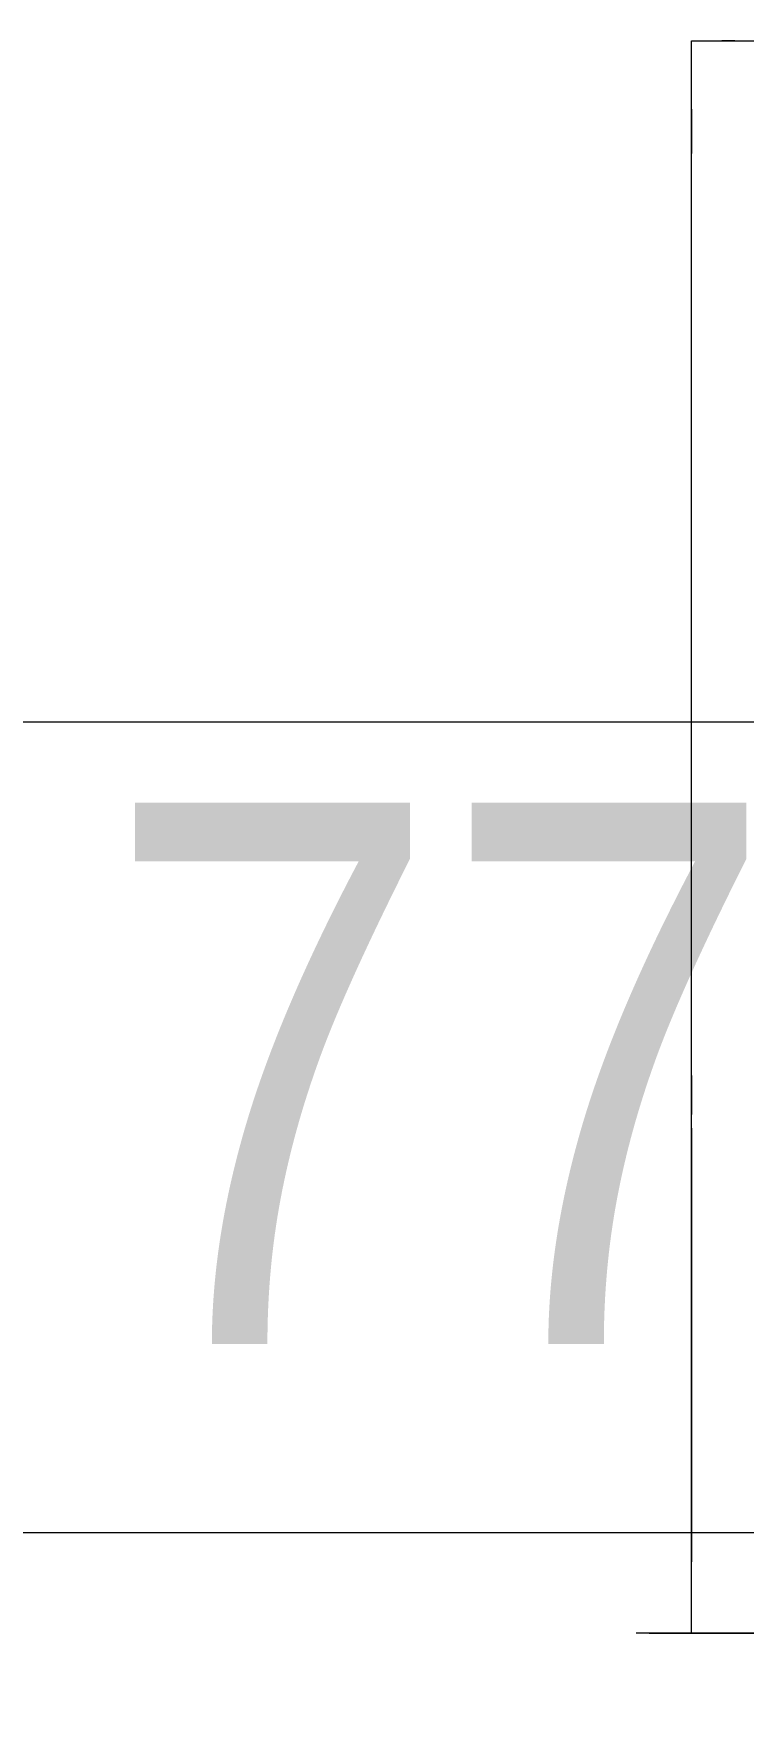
# Model space of a CAD drawing. Header units: millimetres. Extents: x -22227 to 20164, y 15335 to 61747.
# Drawn here: x -8809 to -8363, y 58900 to 59951 of the extents above; entities that cross this region are included whole.
import ezdxf

# ---------------------------------------------------------------- set-up
doc = ezdxf.new("R2010")
doc.units = ezdxf.units.MM
for name, color, linetype, lineweight in [('A-ANNO-DIMS', 7, 'Continuous', 9), ('A-ANNO-DIMS-170', 7, 'Continuous', 9), ('M-EQPM', 7, 'Continuous', 5)]:
    doc.layers.add(name, color=color, linetype=linetype, lineweight=lineweight)
doc.styles.add('Arial_2', font='arial.ttf', dxfattribs={"width": 0.8, "height": 340})
doc.dimstyles.new('AK_DIM_2_0_Arial', dxfattribs={"dimscale": 304.8, "dimtxt": 346.888196, "dimasz": 0.278871, "dimexe": 0.557743, "dimexo": 0.557743, "dimgap": 0.055774, "dimtad": 1, "dimdec": 0, "dimzin": 0, "dimdsep": 46, "dimtxsty": 'Arial_2', "dimblk1": 'OBLIQUE', "dimblk2": 'OBLIQUE', "dimsah": 1, "dimcen": 0.09, "dimadec": 0, "dimazin": 0, "dimtfac": 1, "dimtdec": 4, "dimtix": 1, "dimtmove": 0, "dimatfit": 3, "dimfxl": 1, "dimtvp": 1, "dimtolj": 1, "dimtzin": 0, "dimarcsym": 2})

# ---------------------------------------------------------------- blocks, each defined once
blk = doc.blocks.new('DanNong_VRV_1 QUẠT - OD-A-12_1-2147179-MẶT BẰNG BỐ TRÍ THIẾT BỊ')
at = {"layer": 'M-EQPM'}
for p, q in [((-525, -311.8), (-525, 688.2)), ((-525, 688.2), (655, 688.2)), ((-525, 688.2), (655, 688.2)), ((-525, -311.8), (-525, 688.2)), ((-516.4, 688.2), (655, 688.2)), ((-498.9, 688.2), (-505.9, 688.2)), ((-498.9, 688.2), (-505.9, 688.2)), ((-498.9, 688.2), (-505.9, 688.2)), ((-498.9, 688.2), (-505.9, 688.2)), ((-497.9, 688.2), (-503.9, 688.2)), ((-497.9, 688.2), (-503.9, 688.2)), ((-525, 645.2), (-525, 617.4)), ((-525, 645.2), (-525, 617.4)), ((-525, 633.5), (-525, 624.5)), ((-525, 633.5), (-525, 624.5)), ((-525, 626.5), (-525, 617.5)), ((-525, 626.5), (-525, 617.5)), ((-525, 616.5), (-525, 622.2)), ((-525, -273.6), (-525, 616.5)), ((-525, 38.4), (-525, 616.5)), ((-525, 38.4), (-525, 28.4)), ((-525, 28.4), (-525, 38.4)), ((-525, 38.4), (-525, 28.4)), ((-525, 28.4), (-525, 38.4)), ((-525, 28.4), (-525, 14)), ((-525, 28.4), (-525, 14)), ((-525, 28.4), (-525, 14)), ((-525, 28.4), (-525, 14)), ((-525, 5.4), (-525, 0.4)), ((-525, 5.4), (-525, 0.4)), ((-525, 5.4), (-525, 0.4)), ((-525, 5.4), (-525, 0.4)), ((-525, 5.4), (-525, 0.4)), ((-525, 5.4), (-525, 0.4)), ((-525, 5.4), (-525, 0.4)), ((-525, 5.4), (-525, 0.4)), ((-525, 5.4), (-525, 0.4)), ((-525, 5.4), (-525, 0.4)), ((-525, -239.6), (-525, 0.4)), ((-525, 0.4), (-525, -239.6)), ((-525, -239.6), (-525, 0.4)), ((-525, 0.4), (-525, -239.6)), ((-525, -239.6), (-525, 0.4)), ((-525, 0.4), (-525, -239.6)), ((-525, -239.6), (-525, 0.4)), ((-525, 0.4), (-525, -239.6)), ((-525, 0.4), (-525, -4.6)), ((-525, -239.6), (-525, 0.4)), ((-525, 0.4), (-525, -239.6)), ((-525, -239.6), (-525, 0.4)), ((-525, 0.4), (-525, -239.6)), ((-525, -239.6), (-525, 0.4)), ((-525, 0.4), (-525, -239.6)), ((-525, -239.6), (-525, 0.4)), ((-525, 0.4), (-525, -239.6)), ((-525, -239.6), (-525, 0.4)), ((-525, 0.4), (-525, -239.6)), ((-525, -239.6), (-525, 0.4)), ((-525, 0.4), (-525, -239.6)), ((-525, -190.2), (-525, -4.6)), ((-525, -4.6), (-525, -190.2)), ((-525, -127.9), (-525, -158.2)), ((-525, -190.2), (-525, -195.2)), ((-525, -239.3), (-525, -267.1)), ((-525, -239.3), (-525, -267.1)), ((-525, -239.3), (-525, -267.1)), ((-525, -239.3), (-525, -267.1)), ((-525, -239.3), (-525, -267.1)), ((-525, -239.3), (-525, -267.1)), ((-525, -239.6), (-525, -244.6)), ((-525, -239.6), (-525, -244.6)), ((-525, -239.6), (-525, -244.6)), ((-525, -239.6), (-525, -244.6)), ((-525, -239.6), (-525, -244.6)), ((-525, -239.6), (-525, -244.6)), ((-525, -239.6), (-525, -244.6)), ((-525, -239.6), (-525, -244.6)), ((-525, -239.6), (-525, -244.6)), ((-525, -239.6), (-525, -244.6)), ((-525, -244.1), (-525, -241.7)), ((-525, -252.7), (-525, -261.7)), ((-525, -252.7), (-525, -261.7)), ((-550.1, -311.8), (-559.7, -311.8)), ((-444.6, -311.8), (-551.6, -311.8)), ((-551.6, -311.8), (-517, -311.8)), ((-550.1, -311.8), (-540.5, -311.8)), ((-525, -311.8), (655, -311.8)), ((655, -311.8), (-525, -311.8)), ((-517, -311.8), (-444.6, -311.8)), ((-498.5, -311.8), (-513.8, -311.8)), ((-508.6, -311.8), (485.5, -311.8)), ((-498.5, -311.8), (-483.1, -311.8))]:
    blk.add_line(p, q, dxfattribs=at)
blk = doc.blocks.new('DanNong_VRV_1 QUẠT - OD-A-12_1-V175-MẶT BẰNG BỐ TRÍ THIẾT BỊ')
at = {"layer": 'M-EQPM'}
for p, q in [((-525, -311.8), (-525, 688.2)), ((-525, 688.2), (655, 688.2)), ((-525, 688.2), (655, 688.2)), ((-525, -311.8), (-525, 688.2)), ((-525, -311.8), (-525, 688.2)), ((-525, 688.2), (655, 688.2)), ((-525, 688.2), (655, 688.2)), ((-525, -311.8), (-525, 688.2)), ((-516.4, 688.2), (655, 688.2)), ((-516.4, 688.2), (655, 688.2)), ((-498.9, 688.2), (-505.9, 688.2)), ((-498.9, 688.2), (-505.9, 688.2)), ((-498.9, 688.2), (-505.9, 688.2)), ((-498.9, 688.2), (-505.9, 688.2)), ((-498.9, 688.2), (-505.9, 688.2)), ((-498.9, 688.2), (-505.9, 688.2)), ((-498.9, 688.2), (-505.9, 688.2)), ((-498.9, 688.2), (-505.9, 688.2)), ((-497.9, 688.2), (-503.9, 688.2)), ((-497.9, 688.2), (-503.9, 688.2)), ((-497.9, 688.2), (-503.9, 688.2)), ((-497.9, 688.2), (-503.9, 688.2)), ((-525, 645.2), (-525, 617.4)), ((-525, 645.2), (-525, 617.4)), ((-525, 645.2), (-525, 617.4)), ((-525, 645.2), (-525, 617.4)), ((-525, 633.5), (-525, 624.5)), ((-525, 633.5), (-525, 624.5)), ((-525, 633.5), (-525, 624.5)), ((-525, 633.5), (-525, 624.5)), ((-525, 626.5), (-525, 617.5)), ((-525, 626.5), (-525, 617.5)), ((-525, 626.5), (-525, 617.5)), ((-525, 626.5), (-525, 617.5)), ((-525, 616.5), (-525, 622.2)), ((-525, 616.5), (-525, 622.2)), ((-525, -273.6), (-525, 616.5)), ((-525, 38.4), (-525, 616.5)), ((-525, -273.6), (-525, 616.5)), ((-525, 38.4), (-525, 616.5)), ((-525, 38.4), (-525, 28.4)), ((-525, 28.4), (-525, 38.4)), ((-525, 38.4), (-525, 28.4)), ((-525, 28.4), (-525, 38.4)), ((-525, 38.4), (-525, 28.4)), ((-525, 28.4), (-525, 38.4)), ((-525, 38.4), (-525, 28.4)), ((-525, 28.4), (-525, 38.4)), ((-525, 28.4), (-525, 14)), ((-525, 28.4), (-525, 14)), ((-525, 28.4), (-525, 14)), ((-525, 28.4), (-525, 14)), ((-525, 28.4), (-525, 14)), ((-525, 28.4), (-525, 14)), ((-525, 28.4), (-525, 14)), ((-525, 28.4), (-525, 14)), ((-525, 5.4), (-525, 0.4)), ((-525, 5.4), (-525, 0.4)), ((-525, 5.4), (-525, 0.4)), ((-525, 5.4), (-525, 0.4)), ((-525, 5.4), (-525, 0.4)), ((-525, 5.4), (-525, 0.4)), ((-525, 5.4), (-525, 0.4)), ((-525, 5.4), (-525, 0.4)), ((-525, 5.4), (-525, 0.4)), ((-525, 5.4), (-525, 0.4)), ((-525, 5.4), (-525, 0.4)), ((-525, 5.4), (-525, 0.4)), ((-525, 5.4), (-525, 0.4)), ((-525, 5.4), (-525, 0.4)), ((-525, 5.4), (-525, 0.4)), ((-525, 5.4), (-525, 0.4)), ((-525, 5.4), (-525, 0.4)), ((-525, 5.4), (-525, 0.4)), ((-525, 5.4), (-525, 0.4)), ((-525, 5.4), (-525, 0.4)), ((-525, -239.6), (-525, 0.4)), ((-525, 0.4), (-525, -239.6)), ((-525, -239.6), (-525, 0.4)), ((-525, 0.4), (-525, -239.6)), ((-525, -239.6), (-525, 0.4)), ((-525, 0.4), (-525, -239.6)), ((-525, -239.6), (-525, 0.4)), ((-525, 0.4), (-525, -239.6)), ((-525, 0.4), (-525, -4.6)), ((-525, -239.6), (-525, 0.4)), ((-525, 0.4), (-525, -239.6)), ((-525, -239.6), (-525, 0.4)), ((-525, 0.4), (-525, -239.6)), ((-525, -239.6), (-525, 0.4)), ((-525, 0.4), (-525, -239.6)), ((-525, -239.6), (-525, 0.4)), ((-525, 0.4), (-525, -239.6)), ((-525, -239.6), (-525, 0.4)), ((-525, 0.4), (-525, -239.6)), ((-525, -239.6), (-525, 0.4)), ((-525, 0.4), (-525, -239.6)), ((-525, -239.6), (-525, 0.4)), ((-525, 0.4), (-525, -239.6)), ((-525, -239.6), (-525, 0.4)), ((-525, 0.4), (-525, -239.6)), ((-525, -239.6), (-525, 0.4)), ((-525, 0.4), (-525, -239.6)), ((-525, -239.6), (-525, 0.4)), ((-525, 0.4), (-525, -239.6)), ((-525, 0.4), (-525, -4.6)), ((-525, -239.6), (-525, 0.4)), ((-525, 0.4), (-525, -239.6)), ((-525, -239.6), (-525, 0.4)), ((-525, 0.4), (-525, -239.6)), ((-525, -239.6), (-525, 0.4)), ((-525, 0.4), (-525, -239.6)), ((-525, -239.6), (-525, 0.4)), ((-525, 0.4), (-525, -239.6)), ((-525, -239.6), (-525, 0.4)), ((-525, 0.4), (-525, -239.6)), ((-525, -239.6), (-525, 0.4)), ((-525, 0.4), (-525, -239.6)), ((-525, -190.2), (-525, -4.6)), ((-525, -4.6), (-525, -190.2)), ((-525, -190.2), (-525, -4.6)), ((-525, -4.6), (-525, -190.2)), ((-525, -127.9), (-525, -158.2)), ((-525, -127.9), (-525, -158.2)), ((-525, -190.2), (-525, -195.2)), ((-525, -190.2), (-525, -195.2)), ((-525, -239.3), (-525, -267.1)), ((-525, -239.3), (-525, -267.1)), ((-525, -239.3), (-525, -267.1)), ((-525, -239.3), (-525, -267.1)), ((-525, -239.3), (-525, -267.1)), ((-525, -239.3), (-525, -267.1)), ((-525, -239.3), (-525, -267.1)), ((-525, -239.3), (-525, -267.1)), ((-525, -239.3), (-525, -267.1)), ((-525, -239.3), (-525, -267.1)), ((-525, -239.3), (-525, -267.1)), ((-525, -239.3), (-525, -267.1)), ((-525, -239.6), (-525, -244.6)), ((-525, -239.6), (-525, -244.6)), ((-525, -239.6), (-525, -244.6)), ((-525, -239.6), (-525, -244.6)), ((-525, -239.6), (-525, -244.6)), ((-525, -239.6), (-525, -244.6)), ((-525, -239.6), (-525, -244.6)), ((-525, -239.6), (-525, -244.6)), ((-525, -239.6), (-525, -244.6)), ((-525, -239.6), (-525, -244.6)), ((-525, -239.6), (-525, -244.6)), ((-525, -239.6), (-525, -244.6)), ((-525, -239.6), (-525, -244.6)), ((-525, -239.6), (-525, -244.6)), ((-525, -239.6), (-525, -244.6)), ((-525, -239.6), (-525, -244.6)), ((-525, -239.6), (-525, -244.6)), ((-525, -239.6), (-525, -244.6)), ((-525, -239.6), (-525, -244.6)), ((-525, -239.6), (-525, -244.6)), ((-525, -244.1), (-525, -241.7)), ((-525, -244.1), (-525, -241.7)), ((-525, -252.7), (-525, -261.7)), ((-525, -252.7), (-525, -261.7)), ((-525, -252.7), (-525, -261.7)), ((-525, -252.7), (-525, -261.7)), ((-550.1, -311.8), (-559.7, -311.8)), ((-550.1, -311.8), (-559.7, -311.8)), ((-444.6, -311.8), (-551.6, -311.8)), ((-551.6, -311.8), (-517, -311.8)), ((-444.6, -311.8), (-551.6, -311.8)), ((-551.6, -311.8), (-517, -311.8)), ((-550.1, -311.8), (-540.5, -311.8)), ((-550.1, -311.8), (-540.5, -311.8)), ((-525, -311.8), (655, -311.8)), ((655, -311.8), (-525, -311.8)), ((-525, -311.8), (655, -311.8)), ((655, -311.8), (-525, -311.8)), ((-517, -311.8), (-444.6, -311.8)), ((-517, -311.8), (-444.6, -311.8)), ((-498.5, -311.8), (-513.8, -311.8)), ((-498.5, -311.8), (-513.8, -311.8)), ((-508.6, -311.8), (485.5, -311.8)), ((-508.6, -311.8), (485.5, -311.8)), ((-498.5, -311.8), (-483.1, -311.8)), ((-498.5, -311.8), (-483.1, -311.8))]:
    blk.add_line(p, q, dxfattribs=at)
blk = doc.blocks.new('DanNong_VRV_1 QUẠT - OD-A-12_1-V180-MẶT BẰNG BỐ TRÍ THIẾT BỊ')
at = {"layer": 'M-EQPM'}
for p, q in [((-525, -311.8), (-525, 688.2)), ((-525, 688.2), (655, 688.2)), ((-525, 688.2), (655, 688.2)), ((-525, -311.8), (-525, 688.2)), ((-525, -311.8), (-525, 688.2)), ((-525, 688.2), (655, 688.2)), ((-525, 688.2), (655, 688.2)), ((-525, -311.8), (-525, 688.2)), ((-516.4, 688.2), (655, 688.2)), ((-516.4, 688.2), (655, 688.2)), ((-498.9, 688.2), (-505.9, 688.2)), ((-498.9, 688.2), (-505.9, 688.2)), ((-498.9, 688.2), (-505.9, 688.2)), ((-498.9, 688.2), (-505.9, 688.2)), ((-498.9, 688.2), (-505.9, 688.2)), ((-498.9, 688.2), (-505.9, 688.2)), ((-498.9, 688.2), (-505.9, 688.2)), ((-498.9, 688.2), (-505.9, 688.2)), ((-497.9, 688.2), (-503.9, 688.2)), ((-497.9, 688.2), (-503.9, 688.2)), ((-497.9, 688.2), (-503.9, 688.2)), ((-497.9, 688.2), (-503.9, 688.2)), ((-525, 645.2), (-525, 617.4)), ((-525, 645.2), (-525, 617.4)), ((-525, 645.2), (-525, 617.4)), ((-525, 645.2), (-525, 617.4)), ((-525, 633.5), (-525, 624.5)), ((-525, 633.5), (-525, 624.5)), ((-525, 633.5), (-525, 624.5)), ((-525, 633.5), (-525, 624.5)), ((-525, 626.5), (-525, 617.5)), ((-525, 626.5), (-525, 617.5)), ((-525, 626.5), (-525, 617.5)), ((-525, 626.5), (-525, 617.5)), ((-525, 616.5), (-525, 622.2)), ((-525, 616.5), (-525, 622.2)), ((-525, -273.6), (-525, 616.5)), ((-525, 38.4), (-525, 616.5)), ((-525, -273.6), (-525, 616.5)), ((-525, 38.4), (-525, 616.5)), ((-525, 38.4), (-525, 28.4)), ((-525, 28.4), (-525, 38.4)), ((-525, 38.4), (-525, 28.4)), ((-525, 28.4), (-525, 38.4)), ((-525, 38.4), (-525, 28.4)), ((-525, 28.4), (-525, 38.4)), ((-525, 38.4), (-525, 28.4)), ((-525, 28.4), (-525, 38.4)), ((-525, 28.4), (-525, 14)), ((-525, 28.4), (-525, 14)), ((-525, 28.4), (-525, 14)), ((-525, 28.4), (-525, 14)), ((-525, 28.4), (-525, 14)), ((-525, 28.4), (-525, 14)), ((-525, 28.4), (-525, 14)), ((-525, 28.4), (-525, 14)), ((-525, 5.4), (-525, 0.4)), ((-525, 5.4), (-525, 0.4)), ((-525, 5.4), (-525, 0.4)), ((-525, 5.4), (-525, 0.4)), ((-525, 5.4), (-525, 0.4)), ((-525, 5.4), (-525, 0.4)), ((-525, 5.4), (-525, 0.4)), ((-525, 5.4), (-525, 0.4)), ((-525, 5.4), (-525, 0.4)), ((-525, 5.4), (-525, 0.4)), ((-525, 5.4), (-525, 0.4)), ((-525, 5.4), (-525, 0.4)), ((-525, 5.4), (-525, 0.4)), ((-525, 5.4), (-525, 0.4)), ((-525, 5.4), (-525, 0.4)), ((-525, 5.4), (-525, 0.4)), ((-525, 5.4), (-525, 0.4)), ((-525, 5.4), (-525, 0.4)), ((-525, 5.4), (-525, 0.4)), ((-525, 5.4), (-525, 0.4)), ((-525, -239.6), (-525, 0.4)), ((-525, 0.4), (-525, -239.6)), ((-525, -239.6), (-525, 0.4)), ((-525, 0.4), (-525, -239.6)), ((-525, -239.6), (-525, 0.4)), ((-525, 0.4), (-525, -239.6)), ((-525, -239.6), (-525, 0.4)), ((-525, 0.4), (-525, -239.6)), ((-525, 0.4), (-525, -4.6)), ((-525, -239.6), (-525, 0.4)), ((-525, 0.4), (-525, -239.6)), ((-525, -239.6), (-525, 0.4)), ((-525, 0.4), (-525, -239.6)), ((-525, -239.6), (-525, 0.4)), ((-525, 0.4), (-525, -239.6)), ((-525, -239.6), (-525, 0.4)), ((-525, 0.4), (-525, -239.6)), ((-525, -239.6), (-525, 0.4)), ((-525, 0.4), (-525, -239.6)), ((-525, -239.6), (-525, 0.4)), ((-525, 0.4), (-525, -239.6)), ((-525, -239.6), (-525, 0.4)), ((-525, 0.4), (-525, -239.6)), ((-525, -239.6), (-525, 0.4)), ((-525, 0.4), (-525, -239.6)), ((-525, -239.6), (-525, 0.4)), ((-525, 0.4), (-525, -239.6)), ((-525, -239.6), (-525, 0.4)), ((-525, 0.4), (-525, -239.6)), ((-525, 0.4), (-525, -4.6)), ((-525, -239.6), (-525, 0.4)), ((-525, 0.4), (-525, -239.6)), ((-525, -239.6), (-525, 0.4)), ((-525, 0.4), (-525, -239.6)), ((-525, -239.6), (-525, 0.4)), ((-525, 0.4), (-525, -239.6)), ((-525, -239.6), (-525, 0.4)), ((-525, 0.4), (-525, -239.6)), ((-525, -239.6), (-525, 0.4)), ((-525, 0.4), (-525, -239.6)), ((-525, -239.6), (-525, 0.4)), ((-525, 0.4), (-525, -239.6)), ((-525, -190.2), (-525, -4.6)), ((-525, -4.6), (-525, -190.2)), ((-525, -190.2), (-525, -4.6)), ((-525, -4.6), (-525, -190.2)), ((-525, -127.9), (-525, -158.2)), ((-525, -127.9), (-525, -158.2)), ((-525, -190.2), (-525, -195.2)), ((-525, -190.2), (-525, -195.2)), ((-525, -239.3), (-525, -267.1)), ((-525, -239.3), (-525, -267.1)), ((-525, -239.3), (-525, -267.1)), ((-525, -239.3), (-525, -267.1)), ((-525, -239.3), (-525, -267.1)), ((-525, -239.3), (-525, -267.1)), ((-525, -239.3), (-525, -267.1)), ((-525, -239.3), (-525, -267.1)), ((-525, -239.3), (-525, -267.1)), ((-525, -239.3), (-525, -267.1)), ((-525, -239.3), (-525, -267.1)), ((-525, -239.3), (-525, -267.1)), ((-525, -239.6), (-525, -244.6)), ((-525, -239.6), (-525, -244.6)), ((-525, -239.6), (-525, -244.6)), ((-525, -239.6), (-525, -244.6)), ((-525, -239.6), (-525, -244.6)), ((-525, -239.6), (-525, -244.6)), ((-525, -239.6), (-525, -244.6)), ((-525, -239.6), (-525, -244.6)), ((-525, -239.6), (-525, -244.6)), ((-525, -239.6), (-525, -244.6)), ((-525, -239.6), (-525, -244.6)), ((-525, -239.6), (-525, -244.6)), ((-525, -239.6), (-525, -244.6)), ((-525, -239.6), (-525, -244.6)), ((-525, -239.6), (-525, -244.6)), ((-525, -239.6), (-525, -244.6)), ((-525, -239.6), (-525, -244.6)), ((-525, -239.6), (-525, -244.6)), ((-525, -239.6), (-525, -244.6)), ((-525, -239.6), (-525, -244.6)), ((-525, -244.1), (-525, -241.7)), ((-525, -244.1), (-525, -241.7)), ((-525, -252.7), (-525, -261.7)), ((-525, -252.7), (-525, -261.7)), ((-525, -252.7), (-525, -261.7)), ((-525, -252.7), (-525, -261.7)), ((-550.1, -311.8), (-559.7, -311.8)), ((-550.1, -311.8), (-559.7, -311.8)), ((-444.6, -311.8), (-551.6, -311.8)), ((-551.6, -311.8), (-517, -311.8)), ((-444.6, -311.8), (-551.6, -311.8)), ((-551.6, -311.8), (-517, -311.8)), ((-550.1, -311.8), (-540.5, -311.8)), ((-550.1, -311.8), (-540.5, -311.8)), ((-525, -311.8), (655, -311.8)), ((655, -311.8), (-525, -311.8)), ((-525, -311.8), (655, -311.8)), ((655, -311.8), (-525, -311.8)), ((-517, -311.8), (-444.6, -311.8)), ((-517, -311.8), (-444.6, -311.8)), ((-498.5, -311.8), (-513.8, -311.8)), ((-498.5, -311.8), (-513.8, -311.8)), ((-508.6, -311.8), (485.5, -311.8)), ((-508.6, -311.8), (485.5, -311.8)), ((-498.5, -311.8), (-483.1, -311.8)), ((-498.5, -311.8), (-483.1, -311.8))]:
    blk.add_line(p, q, dxfattribs=at)
blk = doc.blocks.new('AK-SGS-M3-Hrvt_rvt-1-MẶT BẰNG BỐ TRÍ THIẾT BỊ')
at = {"layer": 'M-EQPM', "lineweight": 9}
for name in ['DanNong_VRV_1 QUẠT - OD-A-12_1-2147179-MẶT BẰNG BỐ TRÍ THIẾT BỊ', 'DanNong_VRV_1 QUẠT - OD-A-12_1-V175-MẶT BẰNG BỐ TRÍ THIẾT BỊ', 'DanNong_VRV_1 QUẠT - OD-A-12_1-V180-MẶT BẰNG BỐ TRÍ THIẾT BỊ']:
    blk.add_blockref(name, (-7870.9, 59258.7), dxfattribs=at)
blk = doc.blocks.new('DIMBLOCK9-MẶT BẰNG BỐ TRÍ THIẾT BỊ')
at = {"layer": 'A-ANNO-DIMS-170'}
for p, q in [((-12198.6, 59010.1), (-12198.6, 59180.1)), ((-4498.6, 59010.1), (-4498.6, 59180.1)), ((-12198.6, 59010.1), (-12156.1, 59052.6)), ((-4498.6, 59010.1), (-4456.1, 59052.6)), ((-12198.6, 59010.1), (-12241.1, 58967.6)), ((-12198.6, 59010.1), (-4498.6, 59010.1)), ((-12198.6, 59010.1), (-12198.6, 58900.2)), ((-4498.6, 59010.1), (-4541.1, 58967.6)), ((-4498.6, 59010.1), (-4498.6, 58900.2))]:
    blk.add_line(p, q, dxfattribs=at)
at = {"layer": 'A-ANNO-DIMS-170', "color": 0, "insert": (-8764.9, 59468.5), "char_height": 340, "width": 999.038, "attachment_point": 1, "line_spacing_factor": 0.941778, "style": 'Arial_2'}
blk.add_mtext('7700', dxfattribs=at)
blk = doc.blocks.new('_Oblique')
at = {"color": 0, "linetype": 'ByBlock', "lineweight": -2}
blk.add_line((-0.5, -0.5), (0.5, 0.5), dxfattribs=at)
blk = doc.blocks.new('DIMBLOCK12-MẶT BẰNG BỐ TRÍ THIẾT BỊ')
at = {"layer": 'A-ANNO-DIMS-170'}
for p, q in [((-20048.6, 59519.2), (-20048.6, 59689.2)), ((10901.4, 59519.2), (10901.4, 59689.2)), ((-20048.6, 59519.2), (-20006.1, 59561.7)), ((10901.4, 59519.2), (10943.9, 59561.7)), ((-20048.6, 59519.2), (-20091.1, 59476.7)), ((-20048.6, 59519.2), (10901.4, 59519.2)), ((-20048.6, 59519.2), (-20048.6, 59409.3)), ((10901.4, 59519.2), (10858.9, 59476.7)), ((10901.4, 59519.2), (10901.4, 59409.3))]:
    blk.add_line(p, q, dxfattribs=at)
at = {"layer": 'A-ANNO-DIMS-170', "color": 0, "insert": (-5093.9, 59977.6), "char_height": 340, "width": 1248.798, "attachment_point": 1, "line_spacing_factor": 0.941778, "style": 'Arial_2'}
blk.add_mtext('30950', dxfattribs=at)

msp = doc.modelspace()

# ---------------------------------------------------------------- block references
at = {"lineweight": 5}
msp.add_blockref('AK-SGS-M3-Hrvt_rvt-1-MẶT BẰNG BỐ TRÍ THIẾT BỊ', (0, 0), dxfattribs=at)

# ---------------------------------------------------------------- dimensions: what is measured, and where the dimension line sits
at = {"layer": 'A-ANNO-DIMS'}
for base, p1, p2, override, picture, middle in [((10901.4, 59519.2), (-20048.6, 59579.3), (10901.4, 59579.3), {"dimpost": '<>', "dimfxl": 30950}, 'DIMBLOCK12-MẶT BẰNG BỐ TRÍ THIẾT BỊ', (-4573.6, 59710)), ((-4498.6, 59010.1), (-12198.6, 59070.2), (-4498.6, 59070.2), {"dimpost": '<>', "dimfxl": 7700}, 'DIMBLOCK9-MẶT BẰNG BỐ TRÍ THIẾT BỊ', (-8348.6, 59200.7))]:
    dim = msp.add_linear_dim(base=base, p1=p1, p2=p2, dimstyle='AK_DIM_2_0_Arial', override=override, dxfattribs=at)
    dim.commit()
    dim.dimension.update_dxf_attribs({"geometry": picture, "text_midpoint": middle})

doc.saveas('drawing.dxf')
